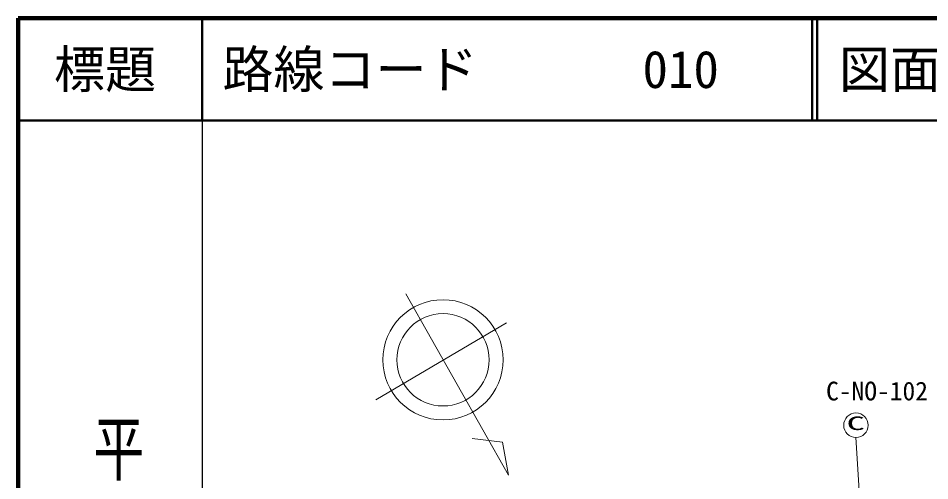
# Model space of a CAD drawing. Units: millimetres, scale not verified. Extents: x 40000 to 680000, y 20000 to 380000.
# Drawn here: x 40000 to 129276, y 334720 to 380000 of the extents above; entities that cross this region are included whole.
import ezdxf
from ezdxf.enums import TextEntityAlignment as Align

# ---------------------------------------------------------------- set-up
doc = ezdxf.new("R2010")
doc.units = ezdxf.units.MM
doc.header["$LTSCALE"] = 1000
for name, color, linetype, lineweight in [('M-BMK-SRVR', 3, 'Continuous', 13), ('M-STR-STRC', 7, 'Continuous', 13), ('M-TTL', 2, 'Continuous', 140), ('M-TTL-BAND', 7, 'Continuous', 25), ('M-TTL-LINE', 7, 'Continuous', 50)]:
    doc.layers.add(name, color=color, linetype=linetype, lineweight=lineweight)
doc.layers.add('M-TTL-TXT', color=7, linetype='Continuous')
doc.styles.add('@ＭＳ ゴシック', font='')
doc.styles.add('ＭＳ ゴシック', font='')
doc.styles.get('@ＭＳ ゴシック').set_extended_font_data('@MS Gothic')
doc.styles.get('ＭＳ ゴシック').set_extended_font_data('MS Gothic')

msp = doc.modelspace()

# ---------------------------------------------------------------- linework, layer by layer
at = {"layer": 'M-BMK-SRVR'}
for p, q in [((77973, 353024), (88027, 335270)), ((87812, 350166), (75020, 342637)), ((87413, 338505), (84474, 338862)), ((88027, 335270), (87413, 338505))]:
    msp.add_line(p, q, dxfattribs=at)
for radius in [5885, 4520]:
    msp.add_circle((81604, 346559), radius, dxfattribs=at)
at = {"layer": 'M-STR-STRC'}
msp.add_line((124253, 304127), (122041, 338954), dxfattribs=at)
msp.add_circle((122050, 340154), 1200, dxfattribs=at)
at = {"layer": 'M-TTL'}
for p, q in [((40000, 380000), (40000, 20000)), ((680000, 380000), (40000, 380000))]:
    msp.add_line(p, q, dxfattribs=at)
at = {"layer": 'M-TTL-BAND'}
msp.add_line((58000, 370000), (58000, 20000), dxfattribs=at)
at = {"layer": 'M-TTL-LINE'}
for p, q in [((58000, 380000), (58000, 370000)), ((117750, 380000), (117750, 370000)), ((118250, 380000), (118250, 370000)), ((40000, 370000), (680000, 370000))]:
    msp.add_line(p, q, dxfattribs=at)

# ---------------------------------------------------------------- texts
at = {"layer": 'M-STR-STRC', "style": 'ＭＳ ゴシック'}
msp.add_text('C-NO-102', height=1833, dxfattribs=at).set_placement((119122, 342036), align=Align.BOTTOM_LEFT)
at = {"layer": 'M-STR-STRC', "style": 'ＭＳ ゴシック', "width": 2}
msp.add_text('C', height=1320, dxfattribs=at).set_placement((121132, 339292), align=Align.BOTTOM_LEFT)
at = {"layer": 'M-TTL-BAND', "style": '@ＭＳ ゴシック', "width": 1.4}
msp.add_text('平  面  図', height=3666, rotation=270, dxfattribs=at).set_placement((49777, 306475), align=Align.MIDDLE_RIGHT)
at = {"layer": 'M-TTL-TXT', "style": 'ＭＳ ゴシック'}
msp.add_text('標題', height=3666, dxfattribs=at).set_placement((48500, 375000), align=Align.MIDDLE_CENTER)
for s, p in [('路線コード', (60000, 375000)), ('010', (101142, 375000)), ('図面コード', (120380, 375000))]:
    msp.add_text(s, height=3666, dxfattribs=at).set_placement(p, align=Align.MIDDLE_LEFT)

doc.saveas('drawing.dxf')
